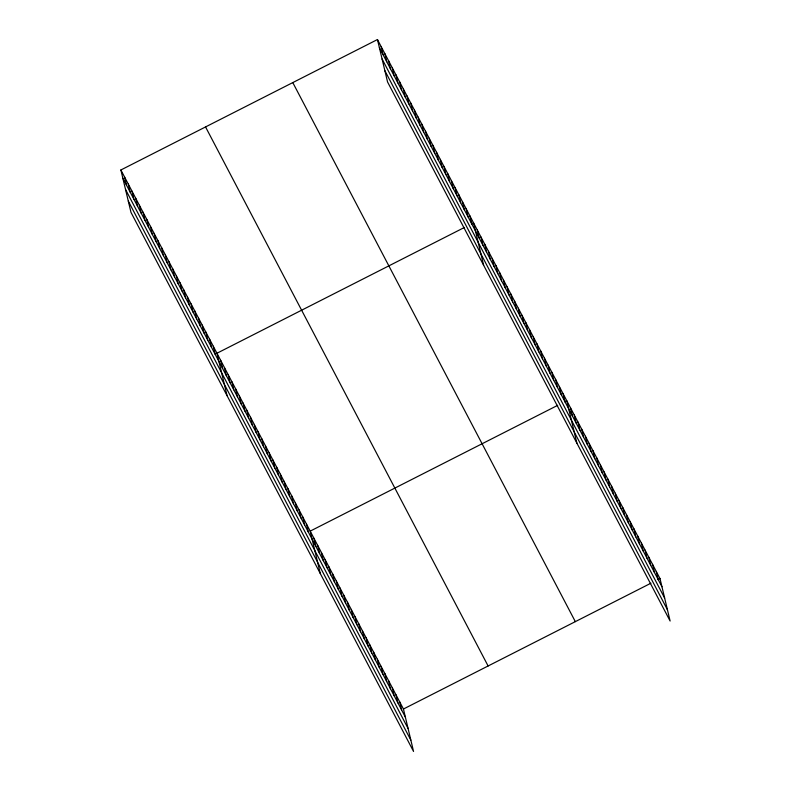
<?xml version="1.0" encoding="UTF-8"?>
<svg xmlns="http://www.w3.org/2000/svg" width="791" height="791" viewBox="0 0 791 791"><rect width="100%" height="100%" fill="white"/><g stroke="black" fill="none" stroke-linecap="round" stroke-linejoin="round"><path stroke-width="1.19" d="M120.885 169.976L403.44 709.023L413.545 751.45L130.99 212.403L120.885 169.976L377.455 39.55L660.01 578.597L670.115 621.024L387.56 81.977L377.455 39.55M464.455 227.442L216.952 353.251L227.057 395.678M471.505 223.853L473.522 222.825L483.627 265.252M557.695 405.328L310.191 531.137L320.306 573.564M564.744 401.739L566.761 400.711L576.876 443.138M403.44 709.023L650.934 583.204M657.993 579.625L660.01 578.597M379.393 47.697L661.948 586.744M382.093 59.009L664.638 598.055M384.871 70.666L667.416 609.713M292.789 82.59L575.334 621.637M205.551 126.936L488.106 665.982M122.823 178.123L405.378 717.17M125.522 189.435L408.077 728.481M128.3 201.092L410.845 740.139M656.273 571.478L658.221 579.625M652.545 564.369L654.483 572.516M648.818 557.25L650.756 565.397M645.09 550.14L647.028 558.278M641.363 543.022L643.301 551.169M637.625 535.903L639.573 544.05M633.898 528.793L635.835 536.931M630.17 521.674L632.108 529.822M626.442 514.555L628.38 522.703M622.715 507.446L624.653 515.584M618.977 500.327L620.925 508.475M615.25 493.208L617.188 501.356M611.522 486.099L613.46 494.246M607.795 478.98L609.732 487.127M604.057 471.871L606.005 480.008M600.329 464.752L602.267 472.899M596.602 457.633L598.54 465.78M592.874 450.524L594.812 458.661M589.147 443.405L591.085 451.552M585.409 436.286L587.357 444.433M581.682 429.177L583.62 437.314M577.954 422.058L579.892 430.205M574.226 414.939L576.164 423.086M570.499 407.83L572.437 415.977M563.034 393.592L564.972 401.739M559.306 386.483L561.244 394.63M555.579 379.364L557.517 387.511M551.851 372.254L553.789 380.392M548.114 365.135L550.061 373.283M544.386 358.016L546.324 366.164M540.658 350.907L542.596 359.045M536.931 343.788L538.869 351.936M533.193 336.669L535.141 344.817M529.466 329.56L531.404 337.708M525.738 322.441L527.676 330.589M522.011 315.322L523.949 323.47M518.283 308.213L520.221 316.36M514.545 301.094L516.493 309.241M510.818 293.985L512.756 302.122M507.09 286.866L509.028 295.013M503.363 279.747L505.301 287.894M499.635 272.638L501.573 280.775M495.898 265.519L497.846 273.666M492.17 258.4L494.108 266.547M488.442 251.291L490.38 259.428M484.715 244.172L486.653 252.319M480.987 237.053L482.925 245.2M477.25 229.944L479.198 238.091M469.824 215.775L471.772 223.922M466.136 208.725L468.074 216.872M462.438 201.675L464.376 209.823M458.74 194.626L460.688 202.773M455.052 187.586L456.99 195.723M451.354 180.536L453.292 188.673M447.657 173.486L449.595 181.623M443.969 166.436L445.906 174.574M440.271 159.386L442.209 167.534M436.573 152.337L438.511 160.484M432.875 145.287L434.823 153.434M429.187 138.237L431.125 146.384M425.489 131.187L427.427 139.335M421.791 124.138L423.739 132.285M418.103 117.088L420.041 125.235M414.405 110.038L416.343 118.185M410.707 102.988L412.655 111.136M407.019 95.938L408.957 104.086M403.321 88.899L405.259 97.036M399.623 81.849L401.561 89.986M395.935 74.799L397.873 82.936M392.237 67.749L394.175 75.887M388.539 60.699L390.477 68.847M384.841 53.65L386.789 61.797M381.153 46.6L383.091 54.747M399.712 701.914L401.65 710.051M395.975 694.795L397.922 702.942M392.247 687.676L394.185 695.823M388.519 680.567L390.457 688.704M384.792 673.448L386.73 681.595M381.054 666.329L383.002 674.476M377.327 659.219L379.265 667.357M373.599 652.1L375.537 660.248M369.872 644.981L371.81 653.129M366.144 637.872L368.082 646.02M362.407 630.753L364.354 638.901M358.679 623.644L360.617 631.782M354.951 616.525L356.889 624.672M351.224 609.406L353.162 617.553M347.496 602.297L349.434 610.434M343.759 595.178L345.707 603.325M340.031 588.059L341.969 596.206M336.304 580.95L338.241 589.087M332.576 573.831L334.514 581.978M328.848 566.712L330.786 574.859M325.111 559.603L327.059 567.75M321.383 552.484L323.321 560.631M317.656 545.365L319.594 553.512M313.928 538.256L315.866 546.403M306.463 524.028L308.401 532.165M302.735 516.909L304.673 525.056M299.008 509.79L300.946 517.937M295.28 502.68L297.218 510.818M291.543 495.562L293.491 503.709M287.815 488.442L289.753 496.59M284.088 481.333L286.026 489.481M280.36 474.214L282.298 482.362M276.632 467.095L278.57 475.243M272.895 459.986L274.843 468.134M269.167 452.867L271.105 461.015M265.44 445.758L267.378 453.896M261.712 438.639L263.65 446.786M257.985 431.52L259.923 439.667M254.247 424.411L256.195 432.548M250.52 417.292L252.458 425.439M246.792 410.173L248.73 418.32M243.064 403.064L245.002 411.201M239.327 395.945L241.275 404.092M235.599 388.826L237.537 396.973M231.872 381.717L233.81 389.864M228.144 374.598L230.082 382.745M224.417 367.489L226.355 375.626M220.679 360.37L222.627 368.517M213.263 346.201L215.201 354.348M209.566 339.151L211.504 347.298M205.868 332.101L207.806 340.249M202.17 325.061L204.118 333.199M198.482 318.012L200.42 326.149M194.784 310.962L196.722 319.099M191.086 303.912L193.034 312.059M187.398 296.862L189.336 305.01M183.7 289.813L185.638 297.96M180.002 282.763L181.95 290.91M176.314 275.713L178.252 283.86M172.616 268.663L174.554 276.81M168.918 261.613L170.856 269.761M165.22 254.564L167.168 262.711M161.532 247.514L163.47 255.661M157.834 240.464L159.772 248.611M154.136 233.414L156.084 241.562M150.448 226.374L152.386 234.512M146.75 219.325L148.688 227.462M143.052 212.275L145 220.412M139.364 205.225L141.302 213.372M135.666 198.175L137.604 206.322M131.968 191.125L133.906 199.273M128.28 184.076L130.218 192.223M124.582 177.026L126.52 185.173"/></g></svg>
